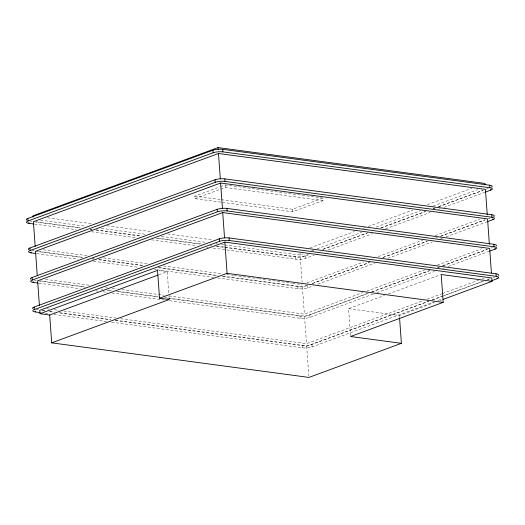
<?xml version="1.0" encoding="UTF-8"?>
<svg xmlns="http://www.w3.org/2000/svg" width="525" height="525" viewBox="0 0 525 525"><rect width="100%" height="100%" fill="white"/><g stroke="black" fill="none" stroke-linecap="round" stroke-linejoin="round"><path stroke-width="0.39" stroke-dasharray="2.62 1.97" d="M220.815 202.125L194.978 198.653L194.795 196.12L219.817 186.9M220.572 186.624L225.12 184.944L322.822 198.069L323.006 200.602L292.681 211.778L221.622 202.237M194.978 198.653L225.304 187.477L323.006 200.602M221.445 199.703L292.497 209.252L322.822 198.069M158.786 274.792L167.239 271.674L168.774 293.16M309.901 247.99L354.447 231.571M362.893 228.46L365.197 227.614M368.268 226.478L412.814 210.059M427.409 204.684L471.955 188.265M224.7 244.912L300.156 255.045L303.233 253.916M311.679 250.799L313.983 249.952M317.054 248.817L361.6 232.404M376.195 227.023L420.735 210.604M433.027 206.076L477.573 189.656M224.884 247.439L300.339 257.578L308.017 254.75M322.613 249.368L367.159 232.949M380.979 227.857L425.526 211.437M433.21 208.609L434.746 208.044M438.585 206.627L483.131 190.207M225.159 247.19L295.746 256.673A6.982 1.713 -4.1 0 0 305.55 255.773L308.621 254.638M323.216 249.263L367.756 232.844M380.815 228.034L425.362 211.614M433.04 208.779L435.343 207.933M438.414 206.798L482.961 190.378M486.032 189.249L488.335 188.403M213.17 248.089L295.929 259.206A6.982 1.713 -4.1 0 0 305.727 258.307L314.18 255.189M328 250.097L372.547 233.677M385.606 228.867L430.152 212.448M438.598 209.331L440.134 208.766M443.973 207.349L484.68 192.347M306.882 282.883L363.72 261.936M378.308 256.561L422.855 240.142M435.146 235.613L479.686 219.194M222.127 276.327L302.459 287.116L307.066 285.416M312.441 283.434L369.272 262.487M383.099 257.394L426.877 241.257M440.698 236.165L485.244 219.745M312.277 283.612L369.876 262.382M382.935 257.565L427.475 241.146M435.927 238.035L437.463 237.471M440.534 236.335L485.08 219.916M488.152 218.787L490.455 217.934M217.718 277.948L298.049 288.743A6.982 1.713 -4.1 0 0 307.847 287.838L312.454 286.145M317.828 284.163L374.666 263.215M387.719 258.398L432.265 241.979M440.718 238.868L442.253 238.304M446.092 236.887L486.8 221.885M168.893 295.916L304.395 314.121L362.762 292.609M366.601 291.191L424.974 269.679M437.259 265.151L481.806 248.732M167.449 298.233L304.572 316.654L367.553 293.442M371.392 292.025L429.765 270.513M437.443 267.678L438.979 267.113M442.818 265.696L487.364 249.283M164.482 297.544L299.985 315.748A6.982 1.713 -4.1 0 0 309.783 314.842L368.15 293.331M371.995 291.913L429.594 270.683M438.04 267.573L439.576 267.002M442.654 265.873L487.193 249.454M491.039 248.036L492.575 247.472M169.529 300.727L300.162 318.281A6.982 1.713 -4.1 0 0 309.967 317.376L373.708 293.882M376.779 292.747L434.385 271.517M442.831 268.406L444.367 267.835M448.206 266.424L488.913 251.423M350.51 335.705L348.574 308.654L384.549 295.391M388.375 293.98L440.436 274.798M120.704 318.695L306.508 343.658L423.248 300.628M427.087 299.217L441.683 293.836M442.45 293.554L478.544 280.245M482.39 278.834L483.925 278.27M115.205 320.46L306.692 346.192L428.807 301.179M431.878 300.051L483.335 281.078M487.174 279.668L489.484 278.814M115.48 320.211L302.098 345.286A6.982 1.713 -4.1 0 0 311.902 344.38L428.643 301.357M432.482 299.939L441.696 296.54M442.463 296.257L483.938 280.973M487.777 279.556L489.313 278.992M493.152 277.574L494.688 277.01M111.608 322.199L302.282 347.812A6.982 1.713 -4.1 0 0 312.08 346.913L434.195 301.901M438.04 300.49L441.879 299.073M348.574 308.654L399.4 315.486L434.615 302.505M439.97 300.53L441.505 299.965M194.795 196.12L220.638 199.592M47.578 217.77L92.203 223.768M106.811 225.73L152.243 231.833M167.659 233.907L213.098 240.01M40.517 220.165L85.956 226.268M101.371 228.342L145.182 234.229M161.411 236.407L206.036 242.406M215.775 243.712L217.396 243.928M221.452 244.473L223.886 244.801M29.617 220.92L32.051 221.248M36.107 221.793L80.732 227.784M90.471 229.097L92.092 229.313M96.147 229.858L141.586 235.961M157.815 238.14L202.44 244.138M217.042 246.1L224.346 247.078M34.21 221.826L80.456 228.04M90.195 229.346L91.816 229.563M95.872 230.107L141.31 236.211M155.912 238.173L200.543 244.171M210.276 245.477L211.897 245.7M215.959 246.245L224.07 247.334M34.663 224.103L76.046 229.661M91.462 231.735L136.9 237.838M151.502 239.8L196.941 245.903M206.679 247.216L208.3 247.433M43.444 249.808L88.882 255.918M103.491 257.88L147.302 263.767M163.531 265.945L221.95 273.794M226.82 274.444L233.31 275.317M234.117 275.428L257.65 278.591M258.464 278.696L267.389 279.897M268.196 280.009L291.729 283.165M292.537 283.277L302.275 284.583M31.73 250.458L34.978 250.891M38.227 251.324L82.852 257.322M92.584 258.628L94.211 258.851M99.074 259.501L144.513 265.611M159.121 267.573L218.348 275.527M223.217 276.183L297.865 286.21A6.982 1.713 -4.1 0 0 307.25 285.449M35.516 251.252L82.576 257.572M92.308 258.884L93.936 259.101M98.798 259.757L143.43 265.748M158.032 267.711L217.265 275.671M36.783 253.641L78.166 259.199M93.581 261.273L138.206 267.264M154.435 269.45L156.056 269.666M156.863 269.771L213.662 277.403M159.154 270.592L167.239 271.674M45.563 279.346L90.188 285.344M105.604 287.411L107.225 287.634M112.094 288.284L116.963 288.94M121.833 289.597L164.023 295.26M33.849 279.989L37.098 280.429M40.34 280.862L84.965 286.86M101.194 289.039L102.815 289.255M108.498 290.023L112.553 290.568M118.23 291.329L157.992 296.671M38.443 280.895L85.503 287.221M106.601 290.056L111.464 290.706M116.333 291.362L158.524 297.032M38.903 283.178L80.279 288.737M95.694 290.811L98.129 291.132M102.998 291.788L107.868 292.445M111.923 292.989L163.852 299.965M46.869 308.772L49.304 309.1M54.173 309.757L59.043 310.406M63.906 311.062L115.835 318.038M35.969 309.527L38.404 309.855M42.459 310.4L44.894 310.728M49.763 311.384L54.626 312.034M59.496 312.69L110.611 319.554M42.184 310.649L44.618 310.977M49.488 311.633L54.351 312.29M60.034 313.051L110.335 319.81M45.071 313.261L48.32 313.694M53.996 314.455L106.739 321.543M399.4 315.486L399.512 317.074M305.55 255.773L305.727 258.307M307.676 285.469L307.847 287.838M309.783 314.842L309.967 317.376M311.902 344.38L312.08 346.913M300.011 253.024L300.156 255.045M300.339 257.578L302.105 282.201M302.459 287.116L304.395 314.121M304.572 316.654L306.508 343.658M306.692 346.192L308.818 375.821M292.497 209.252L292.681 211.778M295.746 256.673L295.929 259.206M297.865 286.21L298.049 288.743M299.985 315.748L300.162 318.281M302.098 345.286L302.282 347.812M225.12 184.944L225.304 187.477M169.004 296.343L169.175 298.732"/><path stroke-width="0.79" d="M485.107 184.8L485.008 183.448L218.065 147.584L32.97 215.808L33.068 217.16M26.572 220.146A6.982 1.713 -4.1 0 1 27.825 218.459L212.92 150.235A6.982 1.713 -4.1 0 1 222.718 149.336L489.661 185.2A6.982 1.713 -4.1 0 1 491.649 187.077M33.856 223.998L28.987 223.342A6.982 1.713 -4.1 0 1 28.009 220.992L213.098 152.768A6.982 1.713 -4.1 0 1 222.902 151.869L489.845 187.733A6.982 1.713 -4.1 0 1 490.822 190.083L485.448 192.065M487.252 214.777L485.435 189.361L218.492 153.497L33.397 221.714L35.162 246.337M28.691 249.683A6.982 1.713 -4.1 0 1 29.945 247.997L215.033 179.773A6.982 1.713 -4.1 0 1 224.838 178.874L491.781 214.738A6.982 1.713 -4.1 0 1 493.762 216.615M35.969 253.529L31.1 252.879A6.982 1.713 -4.1 0 1 30.122 250.53L215.217 182.306A6.982 1.713 -4.1 0 1 225.015 181.407L491.964 217.271A6.982 1.713 -4.1 0 1 492.942 219.621L487.567 221.602M489.372 244.269L487.548 218.892L220.605 183.028L35.516 251.252L37.275 275.815M30.811 279.221A6.982 1.713 -4.1 0 1 32.058 277.535L217.153 209.311A6.982 1.713 -4.1 0 1 226.951 208.412L493.9 244.276A6.982 1.713 -4.1 0 1 496.125 245.976M38.089 283.067L33.219 282.417A6.982 1.713 -4.1 0 1 32.242 280.061L217.337 211.844A6.982 1.713 -4.1 0 1 227.135 210.938L494.077 246.802A6.982 1.713 -4.1 0 1 495.055 249.158L489.681 251.134M491.426 272.993L489.667 248.43L222.725 212.566L37.629 280.79L39.388 305.347M32.924 308.759A6.982 1.713 -4.1 0 1 34.178 307.066L219.273 238.849A6.982 1.713 -4.1 0 1 229.071 237.943L496.013 273.807A6.982 1.713 -4.1 0 1 498.238 275.513M40.208 312.605L35.339 311.948A6.982 1.713 -4.1 0 1 34.355 309.599L219.45 241.382A6.982 1.713 -4.1 0 1 229.254 240.476L496.197 276.34A6.982 1.713 -4.1 0 1 497.175 278.69L491.8 280.672M443.034 299.401L492.03 281.341L491.787 277.968L224.844 242.104L39.749 310.327L39.992 313.701L49.685 315.007L158.018 275.074M39.992 313.701L157.539 270.375L159.534 298.22L169.234 299.526L51.686 342.851L49.685 315.007M159.534 298.22L227.082 273.328L443.192 302.361L441.197 274.516L492.03 281.341M443.192 302.361L350.569 336.505L401.395 343.33L399.571 317.868M401.395 343.33L308.93 377.416L51.686 342.851M490.77 189.289L490.822 190.083M492.883 218.827L492.942 219.621M495.003 248.364L495.055 249.158M497.116 277.902L497.175 278.69M489.661 185.2L489.845 187.733M491.781 214.738L491.964 217.271M493.9 244.276L494.077 246.802M496.013 273.807L496.197 276.34M222.718 149.336L222.902 151.869M224.838 178.874L225.015 181.407M226.951 208.412L227.135 210.938M229.071 237.943L229.254 240.476M218.065 147.584L218.21 149.612M218.492 153.497L220.31 178.907M220.605 183.028L222.429 208.405M222.725 212.566L224.543 237.943M224.844 242.104L227.082 273.328M212.92 150.235L213.098 152.768M215.033 179.773L215.217 182.306M217.153 209.311L217.337 211.844M219.273 238.849L219.45 241.382M28.927 222.548L28.987 223.342M31.047 252.085L31.1 252.879M33.16 281.623L33.219 282.417M35.28 311.161L35.339 311.948M27.825 218.459L28.009 220.992M29.945 247.997L30.122 250.53M32.058 277.535L32.242 280.061M34.178 307.066L34.355 309.599"/></g></svg>
